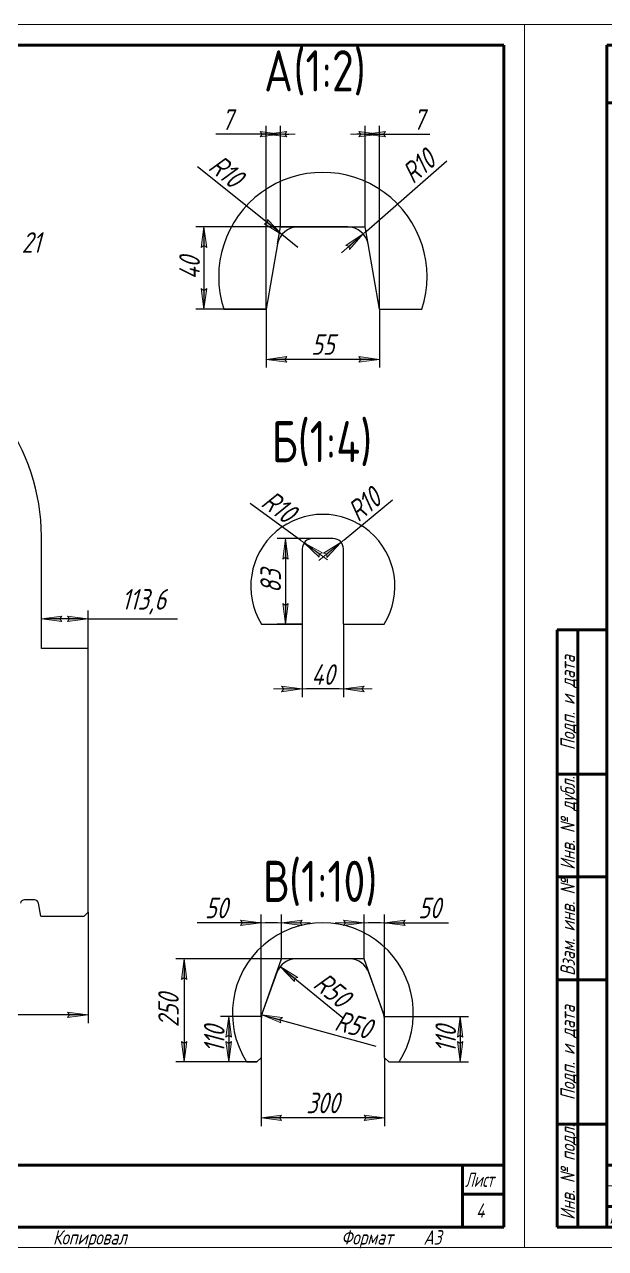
# Model space of a CAD drawing. Header units: millimetres. Extents: x 0 to 6300, y -537 to 1019.
# Drawn here: x 928.6 to 1069.7, y -0.2 to 297 of the extents above; entities that cross this region are included whole.
import ezdxf

# ---------------------------------------------------------------- set-up
doc = ezdxf.new("R2010")
doc.units = ezdxf.units.MM
doc.linetypes.add('K5LT_BASIC', pattern=[0])
doc.linetypes.add('K5LT_THIN', pattern=[0])
doc.layers.add('Системный слой', color=7, linetype='Continuous')
doc.layers.add('Системный слой (1)', color=7, linetype='Continuous', true_color=0x909090)
doc.styles.add('KDIMTEXTSTYLE', font='GOST_AU.SHX', dxfattribs={"width": 0.96, "oblique": 15, "height": 5})
doc.styles.add('KTEXTSTYLE', font='GOST_AU.SHX', dxfattribs={"width": 0.96, "height": 5})
doc.dimstyles.new('KDIMSTYLE (0.10)', dxfattribs={"dimtxt": 5, "dimasz": 1, "dimexe": 2, "dimexo": 0, "dimgap": 1, "dimtad": 1, "dimlfac": 10, "dimtxsty": 'KDIMTEXTSTYLE', "dimsah": 1, "dimcen": 0, "dimdle": 1, "dimadec": 0, "dimazin": 0, "dimtfac": 0.667, "dimtmove": 0, "dimatfit": 3, "dimfxl": 1, "dimtvp": 1, "dimtolj": 1, "dimtzin": 0, "dimarcsym": 0})
doc.dimstyles.new('KDIMSTYLE (0.25)', dxfattribs={"dimtxt": 5, "dimasz": 1, "dimexe": 2, "dimexo": 0, "dimgap": 1, "dimtad": 1, "dimlfac": 4, "dimtxsty": 'KDIMTEXTSTYLE', "dimsah": 1, "dimcen": 0, "dimdle": 1, "dimadec": 0, "dimazin": 0, "dimtfac": 0.667, "dimtmove": 0, "dimatfit": 3, "dimfxl": 1, "dimtvp": 1, "dimtolj": 1, "dimtzin": 0, "dimarcsym": 0})
doc.dimstyles.new('KDIMSTYLE (0.50)', dxfattribs={"dimtxt": 5, "dimasz": 1, "dimexe": 2, "dimexo": 0, "dimgap": 1, "dimtad": 1, "dimlfac": 2, "dimtxsty": 'KDIMTEXTSTYLE', "dimsah": 1, "dimcen": 0, "dimdle": 1, "dimadec": 0, "dimazin": 0, "dimtfac": 0.667, "dimtmove": 0, "dimatfit": 3, "dimfxl": 1, "dimtvp": 1, "dimtolj": 1, "dimtzin": 0, "dimarcsym": 0})

# ---------------------------------------------------------------- blocks, each defined once
blk = doc.blocks.new('KDIMARROW_01')
at = {"layer": 'Системный слой'}
blk.add_hatch(color=0, dxfattribs=at).paths.add_polyline_path([(0, 0), (-5, 0.66), (-4.5, 0), (-5, -0.66)])
at = {"layer": 'Системный слой', "color": 0, "linetype": 'K5LT_THIN', "lineweight": 18}
for p, q in [((-4.5, 0), (-5, 0.66)), ((-5, 0.66), (0, 0)), ((0, 0), (-5, -0.66)), ((-5, -0.66), (-4.5, 0))]:
    blk.add_line(p, q, dxfattribs=at)
at = {"layer": 'Системный слой (1)', "color": 0, "linetype": 'K5LT_THIN', "lineweight": 18}
blk.add_line((0, 0), (-1, 0), dxfattribs=at)
blk = doc.blocks.new('D33')
at = {"color": 0, "lineweight": -2}
for p, q in [((694.05, 81.44), (694.05, 54.52)), ((944.05, 81.44), (944.05, 54.52)), ((943.05, 56.52), (695.05, 56.52))]:
    blk.add_line(p, q, dxfattribs=at)
at = {"layer": 'Defpoints', "color": 0}
for p in [(694.05, 81.44), (944.05, 81.44), (694.05, 56.52)]:
    blk.add_point(p, dxfattribs=at)
at = {"color": 0, "lineweight": -2, "rotation": 180}
blk.add_blockref('KDIMARROW_01', (694.05, 56.52), dxfattribs=at)
at = {"color": 0, "lineweight": -2}
blk.add_blockref('KDIMARROW_01', (944.05, 56.52), dxfattribs=at)
at = {"color": 7, "insert": (819.05, 60.32), "char_height": 5, "attachment_point": 5, "style": 'KDIMTEXTSTYLE'}
blk.add_mtext('\\A1;\\H5.0;\\W0.965;\\Q15;2500', dxfattribs=at)
blk = doc.blocks.new('D37')
at = {"color": 0, "lineweight": -2}
for p, q in [((932.69, 145.44), (932.69, 154.69)), ((944.05, 145.44), (944.05, 154.69)), ((943.05, 152.69), (933.69, 152.69)), ((944.05, 152.69), (965.77, 152.69))]:
    blk.add_line(p, q, dxfattribs=at)
at = {"layer": 'Defpoints', "color": 0}
for p in [(932.69, 152.69), (932.69, 145.44), (944.05, 145.44)]:
    blk.add_point(p, dxfattribs=at)
at = {"color": 0, "lineweight": -2, "rotation": 180}
blk.add_blockref('KDIMARROW_01', (932.69, 152.69), dxfattribs=at)
at = {"color": 0, "lineweight": -2}
blk.add_blockref('KDIMARROW_01', (944.05, 152.69), dxfattribs=at)
at = {"color": 7, "insert": (957.58, 156.83), "char_height": 5, "attachment_point": 5, "style": 'KDIMTEXTSTYLE'}
blk.add_mtext('\\A1;\\H5.0;\\W0.965;\\Q15;113,6', dxfattribs=at)
blk = doc.blocks.new('T0')
at = {"layer": 'Системный слой (1)', "color": 7, "char_height": 2.5, "attachment_point": 1, "style": 'KTEXTSTYLE'}
for s, insert in [('\\H3.5;\\W0.965;\\Q15;\\Q0;\\H10.00;{\\c16711680;(1:2)}', (993.94, 290.74)), ('\\H3.5;\\W0.965;\\Q15;\\Q0;\\H10.00;{\\c16711680;А}', (986.79, 290.74))]:
    blk.add_mtext(s, dxfattribs=dict(at, insert=insert))
blk = doc.blocks.new('D53')
at = {"color": 0, "lineweight": -2}
for p, q in [((990.33, 246.62), (970.65, 262.45)), ((995.01, 242.85), (991.11, 245.99))]:
    blk.add_line(p, q, dxfattribs=at)
at = {"layer": 'Defpoints', "color": 0}
for p in [(991.11, 245.99), (995.01, 242.85)]:
    blk.add_point(p, dxfattribs=at)
at = {"color": 0, "lineweight": -2, "rotation": 321.1778046085266}
blk.add_blockref('KDIMARROW_01', (991.11, 245.99), dxfattribs=at)
at = {"color": 7, "insert": (977.57, 261.37), "char_height": 5, "attachment_point": 5, "rotation": 321.1778, "style": 'KDIMTEXTSTYLE'}
blk.add_mtext('\\A1;\\H5.0;\\W0.965;\\Q15;R10', dxfattribs=at)
blk = doc.blocks.new('KDIMARROW_02')
at = {"layer": 'Системный слой'}
blk.add_hatch(color=0, dxfattribs=at).paths.add_polyline_path([(4.5, 0), (5, 0.66), (0, 0), (5, -0.66)])
at = {"layer": 'Системный слой', "color": 0, "linetype": 'K5LT_THIN', "lineweight": 18}
for p, q in [((5, 0.66), (0, 0)), ((0, 0), (5, -0.66)), ((0, 0), (7, 0)), ((4.5, 0), (5, 0.66)), ((5, -0.66), (4.5, 0))]:
    blk.add_line(p, q, dxfattribs=at)
at = {"layer": 'Системный слой (1)', "color": 0, "linetype": 'K5LT_THIN', "lineweight": 18}
blk.add_line((0, 0), (-1, 0), dxfattribs=at)
blk = doc.blocks.new('D54')
at = {"color": 0, "lineweight": -2}
for p, q in [((1011.62, 246.8), (1031.18, 263.9)), ((1007.1, 242.85), (1010.87, 246.14))]:
    blk.add_line(p, q, dxfattribs=at)
at = {"layer": 'Defpoints', "color": 0}
for p in [(1010.87, 246.14), (1007.1, 242.85)]:
    blk.add_point(p, dxfattribs=at)
at = {"color": 0, "lineweight": -2, "rotation": 221.1633888034296}
blk.add_blockref('KDIMARROW_02', (1010.87, 246.14), dxfattribs=at)
at = {"color": 7, "insert": (1024.3, 262.54), "char_height": 5, "attachment_point": 5, "rotation": 41.1634, "style": 'KDIMTEXTSTYLE'}
blk.add_mtext('\\A1;\\H5.0;\\W0.965;\\Q15;R10', dxfattribs=at)
blk = doc.blocks.new('D55')
at = {"color": 0, "lineweight": -2}
for p, q in [((987.3, 227.85), (987.3, 213.68)), ((1014.8, 227.85), (1014.8, 213.68)), ((1013.8, 215.68), (988.3, 215.68))]:
    blk.add_line(p, q, dxfattribs=at)
at = {"layer": 'Defpoints', "color": 0}
for p in [(987.3, 227.85), (1014.8, 227.85), (987.3, 215.68)]:
    blk.add_point(p, dxfattribs=at)
at = {"color": 0, "lineweight": -2, "rotation": 180}
blk.add_blockref('KDIMARROW_01', (987.3, 215.68), dxfattribs=at)
at = {"color": 0, "lineweight": -2}
blk.add_blockref('KDIMARROW_01', (1014.8, 215.68), dxfattribs=at)
at = {"color": 7, "insert": (1001.05, 219.29), "char_height": 5, "attachment_point": 5, "style": 'KDIMTEXTSTYLE'}
blk.add_mtext('\\A1;\\H5.0;\\W0.965;\\Q15;55', dxfattribs=at)
blk = doc.blocks.new('D56')
at = {"color": 0, "lineweight": -2}
for p, q in [((995.01, 247.85), (970.19, 247.85)), ((972.19, 246.85), (972.19, 228.85)), ((987.3, 227.85), (970.19, 227.85))]:
    blk.add_line(p, q, dxfattribs=at)
at = {"layer": 'Defpoints', "color": 0}
for p in [(995.01, 247.85), (972.19, 227.85), (987.3, 227.85)]:
    blk.add_point(p, dxfattribs=at)
at = {"color": 0, "lineweight": -2}
for p, rotation in [((972.19, 247.85), 90), ((972.19, 227.85), 270)]:
    blk.add_blockref('KDIMARROW_01', p, dxfattribs=dict(at, rotation=rotation))
at = {"color": 7, "insert": (968.69, 237.85), "char_height": 5, "attachment_point": 5, "rotation": 90, "style": 'KDIMTEXTSTYLE'}
blk.add_mtext('\\A1;\\H5.0;\\W0.965;\\Q15;40', dxfattribs=at)
blk = doc.blocks.new('D57')
at = {"color": 0, "lineweight": -2}
for p, q in [((987.3, 227.85), (987.3, 272.39)), ((990.8, 247.85), (990.8, 272.39)), ((987.3, 270.39), (975.05, 270.39)), ((986.3, 270.39), (985.3, 270.39)), ((990.8, 270.39), (987.3, 270.39)), ((991.8, 270.39), (992.8, 270.39))]:
    blk.add_line(p, q, dxfattribs=at)
at = {"layer": 'Defpoints', "color": 0}
for p in [(987.3, 270.39), (990.8, 247.85), (987.3, 227.85)]:
    blk.add_point(p, dxfattribs=at)
at = {"color": 0, "lineweight": -2, "rotation": 180}
blk.add_blockref('KDIMARROW_02', (990.8, 270.39), dxfattribs=at)
at = {"color": 0, "lineweight": -2}
blk.add_blockref('KDIMARROW_02', (987.3, 270.39), dxfattribs=at)
at = {"color": 7, "insert": (977.8, 273.89), "char_height": 5, "attachment_point": 5, "style": 'KDIMTEXTSTYLE'}
blk.add_mtext('\\A1;\\H5.0;\\W0.965;\\Q15;7', dxfattribs=at)
blk = doc.blocks.new('D58')
at = {"color": 0, "lineweight": -2}
for p, q in [((1011.3, 247.85), (1011.3, 272.39)), ((1014.8, 227.85), (1014.8, 272.39)), ((1010.3, 270.39), (1009.3, 270.39)), ((1011.3, 270.39), (1014.8, 270.39)), ((1014.8, 270.39), (1027.06, 270.39)), ((1015.8, 270.39), (1016.8, 270.39))]:
    blk.add_line(p, q, dxfattribs=at)
at = {"layer": 'Defpoints', "color": 0}
for p in [(1014.8, 270.39), (1011.3, 247.85), (1014.8, 227.85)]:
    blk.add_point(p, dxfattribs=at)
at = {"color": 0, "lineweight": -2, "rotation": 180}
blk.add_blockref('KDIMARROW_02', (1014.8, 270.39), dxfattribs=at)
at = {"color": 0, "lineweight": -2}
blk.add_blockref('KDIMARROW_02', (1011.3, 270.39), dxfattribs=at)
at = {"color": 7, "insert": (1024.31, 273.89), "char_height": 5, "attachment_point": 5, "style": 'KDIMTEXTSTYLE'}
blk.add_mtext('\\A1;\\H5.0;\\W0.965;\\Q15;7', dxfattribs=at)
blk = doc.blocks.new('T1')
at = {"layer": 'Системный слой (1)', "color": 7, "char_height": 2.5, "attachment_point": 1, "style": 'KTEXTSTYLE'}
for s, insert in [('\\H3.5;\\W0.965;\\Q15;\\Q0;\\H10.00;{\\c16711680;Б}', (988.62, 200.72)), ('\\H3.5;\\W0.965;\\Q15;\\Q0;\\H10.00;{\\c16711680;(1:4)}', (994.97, 200.72))]:
    blk.add_mtext(s, dxfattribs=dict(at, insert=insert))
blk = doc.blocks.new('D59')
at = {"color": 0, "lineweight": -2}
for p, q in [((996.05, 151.42), (996.05, 133.65)), ((1006.05, 151.42), (1006.05, 133.65)), ((1005.05, 135.65), (997.05, 135.65))]:
    blk.add_line(p, q, dxfattribs=at)
at = {"layer": 'Defpoints', "color": 0}
for p in [(996.05, 151.42), (1006.05, 151.42), (996.05, 135.65)]:
    blk.add_point(p, dxfattribs=at)
at = {"color": 0, "lineweight": -2, "rotation": 180}
blk.add_blockref('KDIMARROW_02', (996.05, 135.65), dxfattribs=at)
at = {"color": 0, "lineweight": -2}
blk.add_blockref('KDIMARROW_02', (1006.05, 135.65), dxfattribs=at)
at = {"color": 7, "insert": (1001.05, 139.15), "char_height": 5, "attachment_point": 5, "style": 'KDIMTEXTSTYLE'}
blk.add_mtext('\\A1;\\H5.0;\\W0.965;\\Q15;40', dxfattribs=at)
blk = doc.blocks.new('D60')
at = {"color": 0, "lineweight": -2}
for p, q in [((998.55, 172.17), (989.98, 172.17)), ((991.98, 171.17), (991.98, 152.42)), ((996.05, 151.42), (989.98, 151.42))]:
    blk.add_line(p, q, dxfattribs=at)
at = {"layer": 'Defpoints', "color": 0}
for p in [(998.55, 172.17), (991.98, 151.42), (996.05, 151.42)]:
    blk.add_point(p, dxfattribs=at)
at = {"color": 0, "lineweight": -2}
for p, rotation in [((991.98, 172.17), 90), ((991.98, 151.42), 270)]:
    blk.add_blockref('KDIMARROW_01', p, dxfattribs=dict(at, rotation=rotation))
at = {"color": 7, "insert": (988.38, 161.79), "char_height": 5, "attachment_point": 5, "rotation": 90, "style": 'KDIMTEXTSTYLE'}
blk.add_mtext('\\A1;\\H5.0;\\W0.965;\\Q15;83', dxfattribs=at)
blk = doc.blocks.new('D61')
at = {"color": 0, "lineweight": -2}
for p, q in [((995.72, 171.73), (983.42, 180.67)), ((998.55, 169.67), (996.53, 171.14))]:
    blk.add_line(p, q, dxfattribs=at)
at = {"layer": 'Defpoints', "color": 0}
for p in [(996.53, 171.14), (998.55, 169.67)]:
    blk.add_point(p, dxfattribs=at)
at = {"color": 0, "lineweight": -2, "rotation": 323.9867023201671}
blk.add_blockref('KDIMARROW_02', (996.53, 171.14), dxfattribs=at)
at = {"color": 7, "insert": (990.38, 179.93), "char_height": 5, "attachment_point": 5, "rotation": 323.9867, "style": 'KDIMTEXTSTYLE'}
blk.add_mtext('\\A1;\\H5.0;\\W0.965;\\Q15;R10', dxfattribs=at)
blk = doc.blocks.new('D62')
at = {"color": 0, "lineweight": -2}
for p, q in [((1006.25, 171.9), (1017.99, 181.58)), ((1003.55, 169.67), (1005.48, 171.26))]:
    blk.add_line(p, q, dxfattribs=at)
at = {"layer": 'Defpoints', "color": 0}
for p in [(1003.55, 169.67), (1005.48, 171.26)]:
    blk.add_point(p, dxfattribs=at)
at = {"color": 0, "lineweight": -2, "rotation": 219.5379160877202}
blk.add_blockref('KDIMARROW_02', (1005.48, 171.26), dxfattribs=at)
at = {"color": 7, "insert": (1011.08, 180.42), "char_height": 5, "attachment_point": 5, "rotation": 39.5379, "style": 'KDIMTEXTSTYLE'}
blk.add_mtext('\\A1;\\H5.0;\\W0.965;\\Q15;R10', dxfattribs=at)
blk = doc.blocks.new('T2')
at = {"layer": 'Системный слой (1)', "color": 7, "char_height": 2.5, "attachment_point": 1, "style": 'KTEXTSTYLE'}
for s, insert in [('\\H3.5;\\W0.965;\\Q15;\\Q0;\\H10.00;{\\c16711680;В}', (986.5, 93.93)), ('\\H3.5;\\W0.965;\\Q15;\\Q0;\\H10.00;{\\c16711680;(1:10)}', (992.85, 93.93))]:
    blk.add_mtext(s, dxfattribs=dict(at, insert=insert))
blk = doc.blocks.new('D63')
at = {"color": 0, "lineweight": -2}
for p, q in [((986.05, 46.08), (986.05, 29.51)), ((1016.05, 46.08), (1016.05, 29.51)), ((1015.05, 31.51), (987.05, 31.51))]:
    blk.add_line(p, q, dxfattribs=at)
at = {"layer": 'Defpoints', "color": 0}
for p in [(986.05, 46.08), (1016.05, 46.08), (986.05, 31.51)]:
    blk.add_point(p, dxfattribs=at)
at = {"color": 0, "lineweight": -2, "rotation": 180}
blk.add_blockref('KDIMARROW_01', (986.05, 31.51), dxfattribs=at)
at = {"color": 0, "lineweight": -2}
blk.add_blockref('KDIMARROW_01', (1016.05, 31.51), dxfattribs=at)
at = {"color": 7, "insert": (1001.05, 35.12), "char_height": 5, "attachment_point": 5, "style": 'KDIMTEXTSTYLE'}
blk.add_mtext('\\A1;\\H5.0;\\W0.965;\\Q15;300', dxfattribs=at)
blk = doc.blocks.new('D64')
at = {"color": 0, "lineweight": -2}
for p, q in [((994.58, 70.08), (965.37, 70.08)), ((967.37, 69.08), (967.37, 46.08)), ((985.05, 45.08), (965.37, 45.08))]:
    blk.add_line(p, q, dxfattribs=at)
at = {"layer": 'Defpoints', "color": 0}
for p in [(994.58, 70.08), (967.37, 45.08), (985.05, 45.08)]:
    blk.add_point(p, dxfattribs=at)
at = {"color": 0, "lineweight": -2}
for p, rotation in [((967.37, 70.08), 90), ((967.37, 45.08), 270)]:
    blk.add_blockref('KDIMARROW_01', p, dxfattribs=dict(at, rotation=rotation))
at = {"color": 7, "insert": (963.57, 57.58), "char_height": 5, "attachment_point": 5, "rotation": 90, "style": 'KDIMTEXTSTYLE'}
blk.add_mtext('\\A1;\\H5.0;\\W0.965;\\Q15;250', dxfattribs=at)
blk = doc.blocks.new('D65')
at = {"color": 0, "lineweight": -2}
for p, q in [((986.05, 56.08), (976.19, 56.08)), ((978.19, 55.08), (978.19, 46.08)), ((985.05, 45.08), (976.19, 45.08))]:
    blk.add_line(p, q, dxfattribs=at)
at = {"layer": 'Defpoints', "color": 0}
for p in [(986.05, 56.08), (978.19, 45.08), (985.05, 45.08)]:
    blk.add_point(p, dxfattribs=at)
at = {"color": 0, "lineweight": -2}
for p, rotation in [((978.19, 56.08), 90), ((978.19, 45.08), 270)]:
    blk.add_blockref('KDIMARROW_01', p, dxfattribs=dict(at, rotation=rotation))
at = {"color": 7, "insert": (974.69, 50.58), "char_height": 5, "attachment_point": 5, "rotation": 90, "style": 'KDIMTEXTSTYLE'}
blk.add_mtext('\\A1;\\H5.0;\\W0.965;\\Q15;110', dxfattribs=at)
blk = doc.blocks.new('D66')
at = {"color": 0, "lineweight": -2}
for p, q in [((1016.05, 56.08), (1036.4, 56.08)), ((1034.4, 55.08), (1034.4, 46.08)), ((1017.05, 45.08), (1036.4, 45.08))]:
    blk.add_line(p, q, dxfattribs=at)
at = {"layer": 'Defpoints', "color": 0}
for p in [(1016.05, 56.08), (1017.05, 45.08), (1034.4, 45.08)]:
    blk.add_point(p, dxfattribs=at)
at = {"color": 0, "lineweight": -2}
for p, rotation in [((1034.4, 56.08), 90), ((1034.4, 45.08), 270)]:
    blk.add_blockref('KDIMARROW_01', p, dxfattribs=dict(at, rotation=rotation))
at = {"color": 7, "insert": (1030.9, 50.58), "char_height": 5, "attachment_point": 5, "rotation": 90, "style": 'KDIMTEXTSTYLE'}
blk.add_mtext('\\A1;\\H5.0;\\W0.965;\\Q15;110', dxfattribs=at)
blk = doc.blocks.new('D67')
at = {"color": 0, "lineweight": -2}
for p, q in [((986.05, 56.08), (986.05, 80.86)), ((991.05, 70.08), (991.05, 80.86)), ((986.05, 78.86), (970.57, 78.86)), ((990.05, 78.86), (987.05, 78.86))]:
    blk.add_line(p, q, dxfattribs=at)
at = {"layer": 'Defpoints', "color": 0}
for p in [(986.05, 78.86), (991.05, 70.08), (986.05, 56.08)]:
    blk.add_point(p, dxfattribs=at)
at = {"color": 0, "lineweight": -2, "rotation": 180}
blk.add_blockref('KDIMARROW_02', (986.05, 78.86), dxfattribs=at)
at = {"color": 0, "lineweight": -2}
blk.add_blockref('KDIMARROW_02', (991.05, 78.86), dxfattribs=at)
at = {"color": 7, "insert": (975.17, 82.47), "char_height": 5, "attachment_point": 5, "style": 'KDIMTEXTSTYLE'}
blk.add_mtext('\\A1;\\H5.0;\\W0.965;\\Q15;50', dxfattribs=at)
blk = doc.blocks.new('D68')
at = {"color": 0, "lineweight": -2}
for p, q in [((1011.05, 70.08), (1011.05, 80.86)), ((1016.05, 56.08), (1016.05, 80.86)), ((1015.05, 78.86), (1012.05, 78.86)), ((1016.05, 78.86), (1031.53, 78.86))]:
    blk.add_line(p, q, dxfattribs=at)
at = {"layer": 'Defpoints', "color": 0}
for p in [(1011.05, 78.86), (1011.05, 70.08), (1016.05, 56.08)]:
    blk.add_point(p, dxfattribs=at)
at = {"color": 0, "lineweight": -2, "rotation": 180}
blk.add_blockref('KDIMARROW_02', (1011.05, 78.86), dxfattribs=at)
at = {"color": 0, "lineweight": -2}
blk.add_blockref('KDIMARROW_02', (1016.05, 78.86), dxfattribs=at)
at = {"color": 7, "insert": (1026.94, 82.47), "char_height": 5, "attachment_point": 5, "style": 'KDIMTEXTSTYLE'}
blk.add_mtext('\\A1;\\H5.0;\\W0.965;\\Q15;50', dxfattribs=at)
blk = doc.blocks.new('D69')
at = {"color": 0, "lineweight": -2}
blk.add_line((990.71, 68.25), (1006.18, 55.6), dxfattribs=at)
at = {"layer": 'Defpoints', "color": 0}
for p in [(990.71, 68.25), (994.58, 65.08)]:
    blk.add_point(p, dxfattribs=at)
at = {"color": 0, "lineweight": -2, "rotation": 140.7359833986705}
blk.add_blockref('KDIMARROW_01', (990.71, 68.25), dxfattribs=at)
at = {"color": 7, "insert": (1003.33, 62.58), "char_height": 5, "attachment_point": 5, "rotation": 320.736, "style": 'KDIMTEXTSTYLE'}
blk.add_mtext('\\A1;\\H5.0;\\W0.965;\\Q15;R50', dxfattribs=at)
blk = doc.blocks.new('D70')
at = {"color": 0, "lineweight": -2}
blk.add_line((986.24, 56.55), (1013.91, 48.88), dxfattribs=at)
at = {"layer": 'Defpoints', "color": 0}
for p in [(986.24, 56.55), (991.05, 55.22)]:
    blk.add_point(p, dxfattribs=at)
at = {"color": 0, "lineweight": -2, "rotation": 164.5075744691534}
blk.add_blockref('KDIMARROW_01', (986.24, 56.55), dxfattribs=at)
at = {"color": 7, "insert": (1008.49, 54.12), "char_height": 5, "attachment_point": 5, "rotation": 344.5076, "style": 'KDIMTEXTSTYLE'}
blk.add_mtext('\\A1;\\H5.0;\\W0.965;\\Q15;R50', dxfattribs=at)
blk = doc.blocks.new('U7')
at = {"color": 7, "linetype": 'K5LT_THIN', "lineweight": 18}
for p, q in [((630, 297), (1050, 297)), ((1050, 297), (1050, 0)), ((1050, 0), (630, 0))]:
    blk.add_line(p, q, dxfattribs=at)
at = {"color": 5, "linetype": 'K5LT_BASIC', "lineweight": 60, "true_color": 0x0000ff}
for p, q in [((650, 292), (1045, 292)), ((1045, 292), (1045, 5)), ((860, 20), (1045, 20)), ((1035, 5), (1035, 20)), ((1035, 13), (1045, 13)), ((1045, 5), (650, 5))]:
    blk.add_line(p, q, dxfattribs=at)
at = {"color": 7, "char_height": 2.5, "attachment_point": 1, "style": 'KTEXTSTYLE'}
for s, insert in [('\\H3.5;\\W0.965;\\Q15;\\Q15;\\W0.816;Лист', (1035.6, 18.23)), ('\\H3.5;\\W0.965;\\Q15;\\Q15;4', (1038.25, 10.73)), ('\\H3.5;\\W0.965;\\Q15;\\Q15;Копировал', (935.5, 4.23)), ('\\H3.5;\\W0.965;\\Q15;\\Q15;Формат', (1005.5, 4.23)), ('\\H3.5;\\W0.965;\\Q15;\\Q15;A3', (1025.5, 4.23))]:
    blk.add_mtext(s, dxfattribs=dict(at, insert=insert))
blk = doc.blocks.new('U8')
at = {"color": 7, "linetype": 'K5LT_THIN', "lineweight": 18}
for p, q in [((1050, 0), (1050, 297)), ((1050, 297), (1260, 297)), ((1260, 297), (1260, 0)), ((1070, 15), (1135, 15)), ((1260, 0), (1050, 0))]:
    blk.add_line(p, q, dxfattribs=at)
at = {"color": 5, "linetype": 'K5LT_BASIC', "lineweight": 60, "true_color": 0x0000ff}
for p, q in [((1070, 5), (1070, 292)), ((1070, 292), (1255, 292)), ((1140, 292), (1140, 278)), ((1255, 292), (1255, 5)), ((1140, 278), (1070, 278)), ((1058, 5), (1058, 150)), ((1070, 150), (1058, 150)), ((1063, 5), (1063, 150)), ((1070, 115), (1058, 115)), ((1070, 90), (1058, 90)), ((1070, 65), (1058, 65)), ((1070, 30), (1058, 30)), ((1070, 20), (1255, 20)), ((1070, 5), (1070, 20)), ((1077, 5), (1077, 20)), ((1087, 5), (1087, 20)), ((1110, 5), (1110, 20)), ((1125, 5), (1125, 20)), ((1135, 5), (1135, 20)), ((1245, 5), (1245, 20)), ((1245, 13), (1255, 13)), ((1070, 10), (1077, 10)), ((1077, 10), (1087, 10)), ((1087, 10), (1110, 10)), ((1110, 10), (1125, 10)), ((1125, 10), (1135, 10)), ((1070, 5), (1058, 5)), ((1255, 5), (1070, 5))]:
    blk.add_line(p, q, dxfattribs=at)
at = {"color": 7, "char_height": 2.5, "attachment_point": 1, "rotation": 90, "style": 'KTEXTSTYLE'}
for s, insert in [('\\H3.5;\\W0.965;\\Q15;\\Q15;Подп. и дата', (1058.77, 120.8)), ('\\H3.5;\\W0.965;\\Q15;\\Q15;Инв. № дубл.', (1058.77, 91.71)), ('\\H3.5;\\W0.965;\\Q15;\\Q15;Взам. инв. №', (1058.77, 65.98)), ('\\H3.5;\\W0.965;\\Q15;\\Q15;Подп. и дата', (1058.77, 35.8)), ('\\H3.5;\\W0.965;\\Q15;\\Q15;Инв. № подл.', (1058.77, 6.71))]:
    blk.add_mtext(s, dxfattribs=dict(at, insert=insert))
at = {"color": 7, "char_height": 2.5, "attachment_point": 1, "style": 'KTEXTSTYLE'}
for s, insert in [('\\H3.5;\\W0.965;\\Q15;\\Q15;\\W0.816;Лист', (1245.6, 18.23)), ('\\H3.5;\\W0.965;\\Q15;\\Q15;\\W0.797;Изм.', (1070.61, 9.23)), ('\\H3.5;\\W0.965;\\Q15;\\Q15;\\W0.816;Лист', (1077.6, 9.23)), ('\\H3.5;\\W0.965;\\Q15;\\Q15;№ докум.', (1090.72, 9.23)), ('\\H3.5;\\W0.965;\\Q15;\\Q15;Подп.', (1113.15, 9.23)), ('\\H3.5;\\W0.965;\\Q15;\\Q15;\\W0.816;Дата', (1125.6, 9.23)), ('\\H3.5;\\W0.965;\\Q15;\\Q15;5', (1248.39, 10.73)), ('\\H3.5;\\W0.965;\\Q15;\\Q15;Копировал', (1145.5, 4.23)), ('\\H3.5;\\W0.965;\\Q15;\\Q15;Формат', (1215.5, 4.23)), ('\\H3.5;\\W0.965;\\Q15;\\Q15;A4', (1235.5, 4.23))]:
    blk.add_mtext(s, dxfattribs=dict(at, insert=insert))

msp = doc.modelspace()

# ---------------------------------------------------------------- linework, layer by layer
at = {"color": 3}
for p, q in [((990.0799, 243.7158), (990.804, 247.8539)), ((990.804, 247.8539), (1011.304, 247.8539)), ((1007.103, 247.8539), (995.005, 247.8539)), ((1012.0282, 243.7158), (1011.304, 247.8539)), ((990.0799, 243.7158), (987.304, 227.8539)), ((1014.804, 227.8539), (1012.0282, 243.7158)), ((977.0335, 227.8539), (987.304, 227.8539)), ((1014.804, 227.8539), (1025.0746, 227.8539)), ((932.694, 145.4401), (932.694, 172.7201)), ((996.054, 169.67), (996.054, 151.42)), ((1003.554, 172.17), (998.554, 172.17)), ((1006.054, 151.42), (1006.054, 169.67)), ((986.1214, 151.42), (996.054, 151.42)), ((1006.054, 151.42), (1015.9867, 151.42)), ((944.054, 145.4401), (932.694, 145.4401)), ((944.054, 81.4401), (944.054, 145.4401)), ((931.0138, 84.4401), (928.5942, 84.4401)), ((932.554, 80.4401), (931.9989, 83.6125)), ((932.554, 80.4401), (943.054, 80.4401)), ((944.054, 81.4401), (943.054, 80.4401)), ((986.054, 56.0831), (991.054, 70.0831)), ((1011.054, 70.0831), (991.054, 70.0831)), ((1007.5304, 70.0831), (994.5776, 70.0831)), ((1016.054, 56.0831), (1011.054, 70.0831)), ((989.8689, 66.7648), (986.3453, 56.8987)), ((1015.7627, 56.8987), (1012.2391, 66.7648)), ((986.054, 56.0831), (986.054, 55.2171)), ((986.054, 55.2171), (986.054, 46.0831)), ((1016.054, 55.2171), (1016.054, 56.0831)), ((1016.054, 46.0831), (1016.054, 55.2171)), ((982.5376, 45.0831), (985.054, 45.0831)), ((985.054, 45.0831), (986.054, 46.0831)), ((1016.054, 46.0831), (1017.054, 45.0831)), ((1017.054, 45.0831), (1019.5705, 45.0831))]:
    msp.add_line(p, q, dxfattribs=at)
for centre, radius, start, end in [((1001.054, 235.7848), 25.296, 341.728121, 198.271879), ((995.005, 242.8539), 5, 90, 170.073754), ((1007.103, 242.8539), 5, 9.926246, 90), ((883.454, 172.7201), 49.24, 0, 72.181111), ((1001.054, 160.545), 17.5, 328.571874, 211.428126), ((998.554, 169.67), 2.5, 90, 180), ((1003.554, 169.67), 2.5, 0, 90), ((928.5942, 83.4401), 1, 90, 170.073754), ((931.0138, 83.4401), 1, 9.926246, 90), ((1001.054, 56.8987), 21.9652, 327.457485, 212.542515), ((994.5776, 65.0831), 5, 90, 160.346176), ((1007.5304, 65.0831), 5, 19.653824, 90), ((991.054, 55.2171), 5, 160.346176, 180), ((1011.054, 55.2171), 5, 0, 19.653824)]:
    msp.add_arc(centre, radius, start, end, dxfattribs=at)

# ---------------------------------------------------------------- block references
for name in ['U7', 'U8', 'T0', 'T1', 'T2']:
    msp.add_blockref(name, (0, 0))

# ---------------------------------------------------------------- texts
at = {"color": 7, "insert": (916.054, 246.5566), "char_height": 2.5, "attachment_point": 1, "style": 'KTEXTSTYLE'}
msp.add_mtext('\\H3.5;\\W0.965;\\Q15;\\Q15;\\H5.00;Поз. 21', dxfattribs=at)

# ---------------------------------------------------------------- dimensions: what is measured, and where the dimension line sits
at = {"color": 7}
for base, p1, p2, dimstyle, override, picture, middle in [((987.304, 270.3863), (990.804, 247.8539), (987.304, 227.8539), 'KDIMSTYLE (0.50)', {"dimexo": 0, "dimpost": '\\H5.0;\\W0.965;\\Q15;<>', "dimblk1": 'KDIMARROW_02', "dimblk2": 'KDIMARROW_02', "dimse1": 0, "dimse2": 0, "dimclrt": 7, "dimtolj": 1}, 'D57', (977.8009, 270.3863)), ((1014.804, 270.3863), (1011.304, 247.8539), (1014.804, 227.8539), 'KDIMSTYLE (0.50)', {"dimexo": 0, "dimpost": '\\H5.0;\\W0.965;\\Q15;<>', "dimblk1": 'KDIMARROW_02', "dimblk2": 'KDIMARROW_02', "dimse1": 0, "dimse2": 0, "dimclrt": 7, "dimtolj": 1}, 'D58', (1024.3065, 270.3863)), ((987.304, 215.683), (1014.804, 227.8539), (987.304, 227.8539), 'KDIMSTYLE (0.50)', {"dimexo": 0, "dimpost": '\\H5.0;\\W0.965;\\Q15;<>', "dimblk1": 'KDIMARROW_01', "dimblk2": 'KDIMARROW_01', "dimse1": 0, "dimse2": 0, "dimclrt": 7, "dimtolj": 1}, 'D55', (1001.054, 215.683)), ((932.694, 152.6864), (944.054, 145.4401), (932.694, 145.4401), 'KDIMSTYLE (0.10)', {"dimexo": 0, "dimpost": '\\H5.0;\\W0.965;\\Q15;<>', "dimblk1": 'KDIMARROW_01', "dimblk2": 'KDIMARROW_01', "dimse1": 0, "dimse2": 0, "dimclrt": 7, "dimtolj": 1}, 'D37', (957.5848, 152.6864)), ((996.054, 135.6525), (1006.054, 151.42), (996.054, 151.42), 'KDIMSTYLE (0.25)', {"dimexo": 0, "dimpost": '\\H5.0;\\W0.965;\\Q15;<>', "dimblk1": 'KDIMARROW_02', "dimblk2": 'KDIMARROW_02', "dimse1": 0, "dimse2": 0, "dimclrt": 7, "dimtolj": 1}, 'D59', (1001.054, 135.6525)), ((986.054, 78.8639), (991.054, 70.0831), (986.054, 56.0831), 'KDIMSTYLE (0.10)', {"dimexo": 0, "dimpost": '\\H5.0;\\W0.965;\\Q15;<>', "dimblk1": 'KDIMARROW_02', "dimblk2": 'KDIMARROW_02', "dimse1": 0, "dimse2": 0, "dimclrt": 7, "dimtolj": 1}, 'D67', (975.1675, 78.8639)), ((1011.054, 78.8639), (1016.054, 56.0831), (1011.054, 70.0831), 'KDIMSTYLE (0.10)', {"dimexo": 0, "dimpost": '\\H5.0;\\W0.965;\\Q15;<>', "dimblk1": 'KDIMARROW_02', "dimblk2": 'KDIMARROW_02', "dimse1": 0, "dimse2": 0, "dimclrt": 7, "dimtolj": 1}, 'D68', (1026.9406, 78.8639)), ((694.054, 56.5239), (944.054, 81.4401), (694.054, 81.4401), 'KDIMSTYLE (0.10)', {"dimexo": 0, "dimpost": '\\H5.0;\\W0.965;\\Q15;<>', "dimblk1": 'KDIMARROW_01', "dimblk2": 'KDIMARROW_01', "dimse1": 0, "dimse2": 0, "dimclrt": 7, "dimtolj": 1}, 'D33', (819.054, 56.5239)), ((986.054, 31.5135), (1016.054, 46.0831), (986.054, 46.0831), 'KDIMSTYLE (0.10)', {"dimexo": 0, "dimpost": '\\H5.0;\\W0.965;\\Q15;<>', "dimblk1": 'KDIMARROW_01', "dimblk2": 'KDIMARROW_01', "dimse1": 0, "dimse2": 0, "dimclrt": 7, "dimtolj": 1}, 'D63', (1001.054, 31.5135))]:
    dim = msp.add_linear_dim(base=base, p1=p1, p2=p2, dimstyle=dimstyle, override=override, dxfattribs=at)
    dim.commit()
    dim.dimension.update_dxf_attribs({"geometry": picture, "text_midpoint": middle, "dimtype": 160})
for center, mpoint, dimstyle, override, picture, middle in [((995.005, 242.8539), (991.1095, 245.9884), 'KDIMSTYLE (0.50)', {"dimpost": '\\H5.0;\\W0.965;\\Q15;R<>', "dimblk2": 'KDIMARROW_01', "dimclrt": 7, "dimtolj": 1}, 'D53', (975.3785, 258.6465)), ((1007.103, 242.8539), (1010.8672, 246.1449), 'KDIMSTYLE (0.50)', {"dimpost": '\\H5.0;\\W0.965;\\Q15;R<>', "dimblk2": 'KDIMARROW_02', "dimclrt": 7, "dimtolj": 1}, 'D54', (1026.6078, 259.907)), ((998.554, 169.67), (996.5318, 171.1399), 'KDIMSTYLE (0.25)', {"dimpost": '\\H5.0;\\W0.965;\\Q15;R<>', "dimblk2": 'KDIMARROW_02', "dimclrt": 7, "dimtolj": 1}, 'D61', (988.3271, 177.1039)), ((1003.554, 169.67), (1005.482, 171.2614), 'KDIMSTYLE (0.25)', {"dimpost": '\\H5.0;\\W0.965;\\Q15;R<>', "dimblk2": 'KDIMARROW_02', "dimclrt": 7, "dimtolj": 1}, 'D62', (1013.3046, 177.7186)), ((994.5776, 65.0831), (990.7064, 68.2476), 'KDIMSTYLE (0.10)', {"dimpost": '\\H5.0;\\W0.965;\\Q15;R<>', "dimblk2": 'KDIMARROW_01', "dimclrt": 7, "dimtolj": 1}, 'D69', (1001.054, 59.789)), ((991.054, 55.2171), (986.2357, 56.5526), 'KDIMSTYLE (0.10)', {"dimpost": '\\H5.0;\\W0.965;\\Q15;R<>', "dimblk2": 'KDIMARROW_01', "dimclrt": 7, "dimtolj": 1}, 'D70', (1007.5304, 50.6501))]:
    dim = msp.add_radius_dim(center=center, mpoint=mpoint, dimstyle=dimstyle, override=override, dxfattribs=at)
    dim.commit()
    dim.dimension.update_dxf_attribs({"geometry": picture, "text_midpoint": middle, "dimtype": 164})
for base, p1, p2, dimstyle, picture, middle in [((972.1894, 227.8539), (995.005, 247.8539), (987.304, 227.8539), 'KDIMSTYLE (0.50)', 'D56', (972.1894, 237.8539)), ((991.9794, 151.42), (998.554, 172.17), (996.054, 151.42), 'KDIMSTYLE (0.25)', 'D60', (991.9794, 161.795)), ((967.3696, 45.0831), (994.5776, 70.0831), (985.054, 45.0831), 'KDIMSTYLE (0.10)', 'D64', (967.3696, 57.5831)), ((978.1899, 45.0831), (986.054, 56.0831), (985.054, 45.0831), 'KDIMSTYLE (0.10)', 'D65', (978.1899, 50.5831)), ((1034.4041, 45.0831), (1016.054, 56.0831), (1017.054, 45.0831), 'KDIMSTYLE (0.10)', 'D66', (1034.4041, 50.5831))]:
    dim = msp.add_linear_dim(base=base, p1=p1, p2=p2, angle=90, dimstyle=dimstyle, override={"dimexo": 0, "dimpost": '\\H5.0;\\W0.965;\\Q15;<>', "dimblk1": 'KDIMARROW_01', "dimblk2": 'KDIMARROW_01', "dimse1": 0, "dimse2": 0, "dimclrt": 7, "dimtolj": 1}, dxfattribs=at)
    dim.commit()
    dim.dimension.update_dxf_attribs({"geometry": picture, "text_midpoint": middle, "dimtype": 160})

doc.saveas('drawing.dxf')
